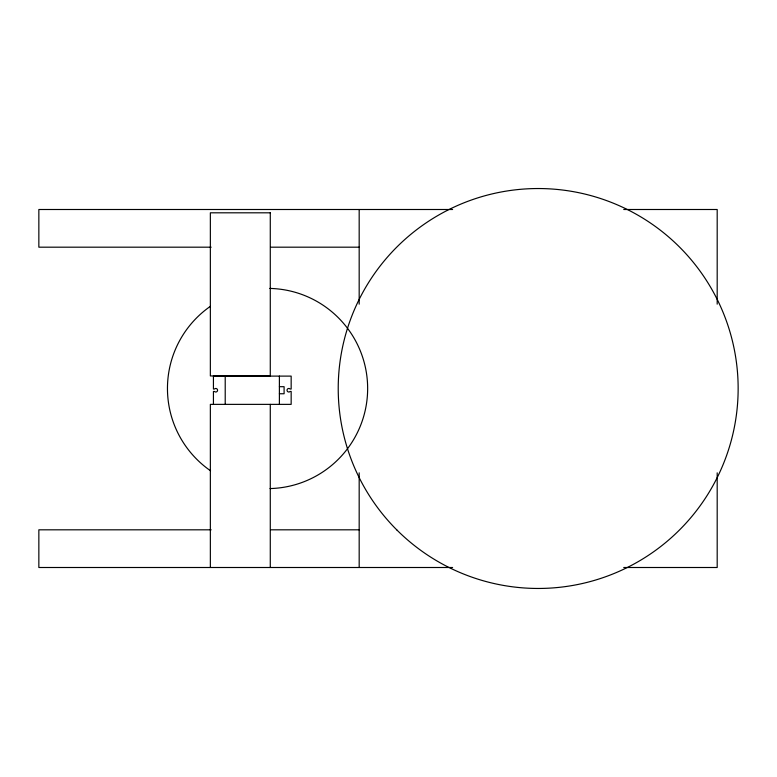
<?xml version="1.0" encoding="UTF-8"?>
<svg xmlns="http://www.w3.org/2000/svg" width="777" height="777" viewBox="0 0 777 777"><rect width="100%" height="100%" fill="white"/><g stroke="black" fill="none" stroke-linecap="round" stroke-linejoin="round"><path stroke-width="1.17" d="M452.622 209.499L38.85 209.499L38.85 247.183L211.15 247.183M623.737 209.499L717.19 209.499L717.19 304.157M270.6 247.183L359.178 247.183M279.39 386.693L284.1 386.693L284.1 393.754L279.39 393.754M211.15 529.817L38.85 529.817L38.85 567.501L452.622 567.501M270.6 529.817L359.178 529.817M623.737 567.501L717.19 567.501L717.19 472.843M359.178 209.499L359.178 304.157M359.178 472.843L359.178 567.501M279.39 376.107L279.39 404.37M270.279 404.37L270.279 567.501M225.213 376.107L225.213 404.37M213.432 404.37L213.432 391.414L214.539 391.491A1.768 1.768 0 0 0 217.045 391.491A1.768 1.768 0 0 0 217.045 388.986A1.768 1.768 0 0 0 214.539 388.986L213.432 389.063L213.432 376.107L291.161 376.107L291.161 389.063L290.054 388.986A1.768 1.768 0 0 0 287.558 388.986A1.768 1.768 0 0 0 287.558 391.491A1.768 1.768 0 0 0 290.054 391.491L291.161 391.414L291.161 404.37L210.353 404.37L210.353 567.501M269.794 288.422A100.107 100.107 0 0 1 367.647 388.383A100.107 100.107 0 0 1 270.027 488.568M210.567 470.794A100.107 100.107 0 0 1 210.392 306.323M270.279 212.811L210.353 212.811L210.353 375.942L270.279 375.942L270.279 212.811M396.785 529.895A199.971 199.971 0 0 0 731.332 440.258A199.971 199.971 0 0 0 486.421 195.348A199.971 199.971 0 0 0 396.785 529.895"/></g></svg>
